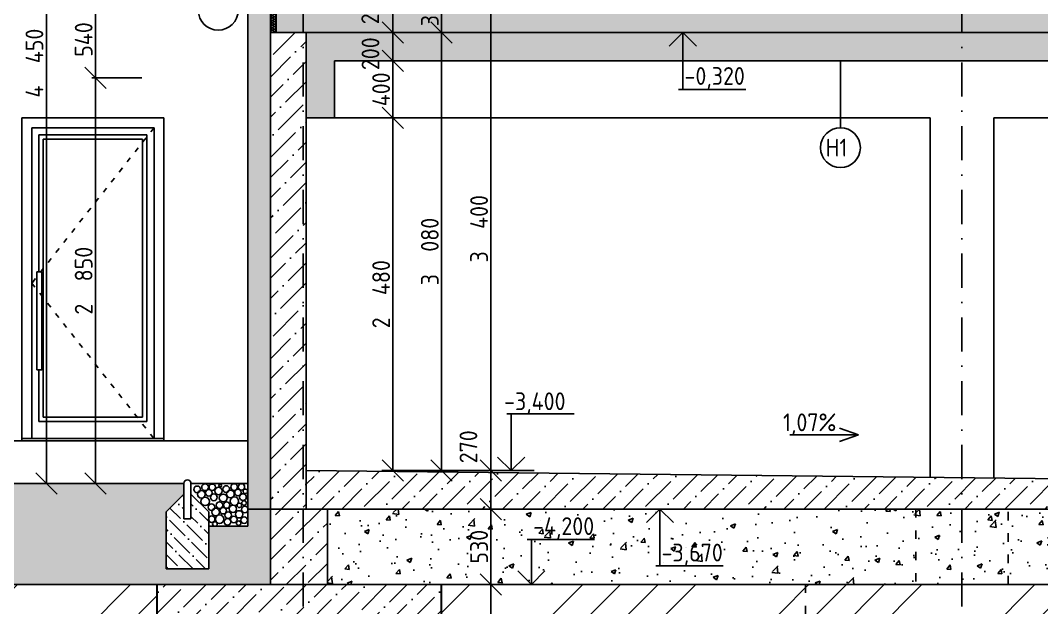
# Model space of a CAD drawing. Extents: x 3792242 to 5145247, y -1546315 to -1031918.
# Drawn here: x 3933979 to 3941164, y -1540006 to -1535880 of the extents above; entities that cross this region are included whole.
import ezdxf

# ---------------------------------------------------------------- set-up
doc = ezdxf.new("R2010")
doc.units = 0
doc.header["$MEASUREMENT"] = 0
doc.linetypes.add('ACAD_ISO03W100', pattern=[30, 12, -18])
doc.linetypes.add('BODKOCIARKOVANA_3', pattern=[5.6, 3, -1.3, 0, -1.3])
doc.layers.get('0').update_dxf_attribs({"linetype": 'CONTINUOUS'})
doc.layers.get('Defpoints').update_dxf_attribs({"color": 61, "linetype": 'CONTINUOUS'})
for name, color, linetype in [('KÓTY', 4, 'CONTINUOUS'), ('MÚRY', 1, 'CONTINUOUS'), ('OKNÁ', 143, 'CONTINUOUS'), ('osi', 253, 'CONTINUOUS'), ('POZEMOK', 7, 'CONTINUOUS'), ('TENKÁ', 7, 'CONTINUOUS'), ('ŠRAFY', 82, 'CONTINUOUS'), ('šrafy-múry', 8, 'CONTINUOUS')]:
    doc.layers.add(name, color=color, linetype=linetype)
doc.styles.add('STYLE1', font='isocp.shx')
doc.dimstyles.new('STANDARD-50', dxfattribs={"dimtxt": 125, "dimasz": 150, "dimexe": 10, "dimexo": 200, "dimgap": 20, "dimtad": 1, "dimdsep": 46, "dimlunit": 6, "dimtxsty": 'STYLE1', "dimblk1": 'OBLIQUE', "dimblk2": 'OBLIQUE', "dimsah": 1, "dimcen": 2.5, "dimse1": 1, "dimse2": 1, "dimadec": 0, "dimazin": 0, "dimtfac": 1, "dimtmove": 1, "dimatfit": 3, "dimldrblk": 'OBLIQUE', "dimfxl": 1, "dimtolj": 1, "dimtzin": 0, "dimarcsym": 0})
pattern_1 = [(45, (46374, -26883.5), (53.0330086, 194.4543648), [250, -50, 0, -50])]
pattern_2 = [(50, (-12185392.95, 625210.72), (358.6300913, -31.3760675), [37.5, -412.5]), (355, (-12185392.95, 625210.72), (-69.375667, 376.096067), [30, -330]), (100.4514445, (-12185363.06, 625208.1), (289.254423, 344.7199955), [31.870096, -350.571056]), (46.1842, (-12185392.95, 625310.72), (533.620665, -82.75964), [56.25, -618.75]), (96.6356355, (-12185348.5, 625303.83), (467.330973, 487.0593), [47.805171, -525.85688]), (351.184164, (-12185392.95, 625310.7), (467.330973, 487.0593), [45, -495]), (21, (-12185342.95, 625285.72), (298.453526, -201.3094453), [37.5, -412.5]), (326, (-12185342.95, 625285.72), (121.657666, 362.5750225), [30, -330]), (71.4514447, (-12185318.08, 625268.95), (420.111188, 161.2655764), [31.870095, -350.571056]), (37.5, (-12185392.95, 625210.72), (6.0799277, 166.4469269), [0, -326, 0, -335, 0, -331.25]), (7.5, (-12185392.95, 625210.72), (131.5347687, 197.205856), [0, -191, 0, -318.5, 0, -126.25]), (327.5, (-12185504.45, 625210.72), (266.9112181, -11.2774359), [0, -125, 0, -390, 0, -517.5]), (317.5, (-12185554.45, 625210.72), (291.5930847, 50.052491), [0, -162.5, 0, -259, 0, -367.5])]

# ---------------------------------------------------------------- blocks, each defined once
blk = doc.blocks.new('_OBLIQUE')
at = {"color": 0, "linetype": 'ByBlock'}
blk.add_line((-0.5, -0.5), (0.5, 0.5), dxfattribs=at)
blk = doc.blocks.new('*D32103')
at = {"layer": 'Defpoints', "color": 0}
for p in [(3936119, -1535743.8), (3936599.5, -1535743.8), (3936119, -1535963.8)]:
    blk.add_point(p, dxfattribs=at)
at = {"layer": 'KÓTY', "color": 0, "lineweight": -2, "ltscale": 0.25}
blk.add_line((3936599.5, -1535963.8), (3936599.5, -1535743.8), dxfattribs=at)
at = {"layer": 'KÓTY', "color": 0, "linetype": 'ByBlock', "lineweight": -2, "xscale": 150, "yscale": 150, "zscale": 150}
for p, rotation in [((3936599.5, -1535743.8), 90), ((3936599.5, -1535963.8), 270)]:
    blk.add_blockref('_OBLIQUE', p, dxfattribs=dict(at, rotation=rotation))
at = {"layer": 'KÓTY', "color": 0, "insert": (3936440, -1535791.5), "char_height": 125, "attachment_point": 5, "rotation": 90, "style": 'STYLE1'}
blk.add_mtext('\\A1;220', dxfattribs=at)
blk = doc.blocks.new('*D32128')
at = {"layer": 'Defpoints', "color": 0}
for p in [(3936942, -1535643.8), (3936942, -1535963.8), (3936942, -1535963.8)]:
    blk.add_point(p, dxfattribs=at)
at = {"layer": 'KÓTY', "color": 0, "lineweight": -2, "ltscale": 0.25}
blk.add_line((3936942, -1535643.8), (3936942, -1535963.8), dxfattribs=at)
at = {"layer": 'KÓTY', "color": 0, "linetype": 'ByBlock', "lineweight": -2, "xscale": 150, "yscale": 150, "zscale": 150}
for p, rotation in [((3936942, -1535643.8), 90), ((3936942, -1535963.8), 270)]:
    blk.add_blockref('_OBLIQUE', p, dxfattribs=dict(at, rotation=rotation))
at = {"layer": 'KÓTY', "color": 0, "insert": (3936859.5, -1535803.8), "char_height": 125, "attachment_point": 5, "rotation": 90, "style": 'STYLE1'}
blk.add_mtext('\\A1;320', dxfattribs=at)
blk = doc.blocks.new('*D32129')
at = {"layer": 'Defpoints', "color": 0}
for p in [(3935989, -1535963.8), (3935989, -1539043.8), (3936942, -1539043.8)]:
    blk.add_point(p, dxfattribs=at)
at = {"layer": 'KÓTY', "color": 0, "lineweight": -2, "ltscale": 0.25}
blk.add_line((3936942, -1535963.8), (3936942, -1539043.8), dxfattribs=at)
at = {"layer": 'KÓTY', "color": 0, "linetype": 'ByBlock', "lineweight": -2, "xscale": 150, "yscale": 150, "zscale": 150}
for p, rotation in [((3936942, -1535963.8), 90), ((3936942, -1539043.8), 270)]:
    blk.add_blockref('_OBLIQUE', p, dxfattribs=dict(at, rotation=rotation))
at = {"layer": 'KÓTY', "color": 0, "insert": (3936859.5, -1537503.8), "char_height": 125, "attachment_point": 5, "rotation": 90, "style": 'STYLE1'}
blk.add_mtext('\\A1;3ﾠ080', dxfattribs=at)
blk = doc.blocks.new('*D32130')
at = {"layer": 'Defpoints', "color": 0}
for p in [(3936189, -1535963.8), (3936599.5, -1535963.8), (3936189, -1536163.8)]:
    blk.add_point(p, dxfattribs=at)
at = {"layer": 'KÓTY', "color": 0, "lineweight": -2, "ltscale": 0.25}
blk.add_line((3936599.5, -1536163.8), (3936599.5, -1535963.8), dxfattribs=at)
at = {"layer": 'KÓTY', "color": 0, "linetype": 'ByBlock', "lineweight": -2, "xscale": 150, "yscale": 150, "zscale": 150}
for p, rotation in [((3936599.5, -1535963.8), 90), ((3936599.5, -1536163.8), 270)]:
    blk.add_blockref('_OBLIQUE', p, dxfattribs=dict(at, rotation=rotation))
at = {"layer": 'KÓTY', "color": 0, "insert": (3936442, -1536113.5), "char_height": 125, "attachment_point": 5, "rotation": 90, "style": 'STYLE1'}
blk.add_mtext('\\A1;200', dxfattribs=at)
blk = doc.blocks.new('*D32131')
at = {"layer": 'Defpoints', "color": 0}
for p in [(3936189, -1536163.8), (3936189, -1536563.8), (3936599.5, -1536563.8)]:
    blk.add_point(p, dxfattribs=at)
at = {"layer": 'KÓTY', "color": 0, "lineweight": -2, "ltscale": 0.25}
blk.add_line((3936599.5, -1536163.8), (3936599.5, -1536563.8), dxfattribs=at)
at = {"layer": 'KÓTY', "color": 0, "linetype": 'ByBlock', "lineweight": -2, "xscale": 150, "yscale": 150, "zscale": 150}
for p, rotation in [((3936599.5, -1536163.8), 90), ((3936599.5, -1536563.8), 270)]:
    blk.add_blockref('_OBLIQUE', p, dxfattribs=dict(at, rotation=rotation))
at = {"layer": 'KÓTY', "color": 0, "insert": (3936517, -1536363.8), "char_height": 125, "attachment_point": 5, "rotation": 90, "style": 'STYLE1'}
blk.add_mtext('\\A1;400', dxfattribs=at)
blk = doc.blocks.new('*D32132')
at = {"layer": 'Defpoints', "color": 0}
for p in [(3935989, -1536563.8), (3935989, -1539043.8), (3936599.5, -1539043.8)]:
    blk.add_point(p, dxfattribs=at)
at = {"layer": 'KÓTY', "color": 0, "lineweight": -2, "ltscale": 0.25}
blk.add_line((3936599.5, -1536563.8), (3936599.5, -1539043.8), dxfattribs=at)
at = {"layer": 'KÓTY', "color": 0, "linetype": 'ByBlock', "lineweight": -2, "xscale": 150, "yscale": 150, "zscale": 150}
for p, rotation in [((3936599.5, -1536563.8), 90), ((3936599.5, -1539043.8), 270)]:
    blk.add_blockref('_OBLIQUE', p, dxfattribs=dict(at, rotation=rotation))
at = {"layer": 'KÓTY', "color": 0, "insert": (3936517, -1537803.8), "char_height": 125, "attachment_point": 5, "rotation": 90, "style": 'STYLE1'}
blk.add_mtext('\\A1;2ﾠ480', dxfattribs=at)
blk = doc.blocks.new('*D32133')
at = {"layer": 'Defpoints', "color": 0}
for p in [(3936119, -1535643.8), (3935989, -1539043.8), (3937288.5, -1539043.8)]:
    blk.add_point(p, dxfattribs=at)
at = {"layer": 'KÓTY', "color": 0, "lineweight": -2, "ltscale": 0.25}
blk.add_line((3937288.5, -1535643.8), (3937288.5, -1539043.8), dxfattribs=at)
at = {"layer": 'KÓTY', "color": 0, "linetype": 'ByBlock', "lineweight": -2, "xscale": 150, "yscale": 150, "zscale": 150}
for p, rotation in [((3937288.5, -1535643.8), 90), ((3937288.5, -1539043.8), 270)]:
    blk.add_blockref('_OBLIQUE', p, dxfattribs=dict(at, rotation=rotation))
at = {"layer": 'KÓTY', "color": 0, "insert": (3937206, -1537343.8), "char_height": 125, "attachment_point": 5, "rotation": 90, "style": 'STYLE1'}
blk.add_mtext('\\A1;3ﾠ400', dxfattribs=at)
blk = doc.blocks.new('*D37381')
at = {"layer": 'Defpoints', "color": 0}
for p in [(3936942, -1539843.8), (3936942, -1540643.8), (3937288.5, -1540643.8)]:
    blk.add_point(p, dxfattribs=at)
at = {"layer": 'KÓTY', "color": 0, "lineweight": -2, "ltscale": 0.25}
blk.add_line((3937288.5, -1539843.8), (3937288.5, -1540643.8), dxfattribs=at)
at = {"layer": 'KÓTY', "color": 0, "linetype": 'ByBlock', "lineweight": -2, "xscale": 150, "yscale": 150, "zscale": 150}
for p, rotation in [((3937288.5, -1539843.8), 90), ((3937288.5, -1540643.8), 270)]:
    blk.add_blockref('_OBLIQUE', p, dxfattribs=dict(at, rotation=rotation))
at = {"layer": 'KÓTY', "color": 0, "insert": (3937206, -1540243.8), "char_height": 125, "attachment_point": 5, "rotation": 90, "style": 'STYLE1'}
blk.add_mtext('\\A1;800', dxfattribs=at)
blk = doc.blocks.new('*D37382')
at = {"layer": 'Defpoints', "color": 0}
for p in [(3936242, -1539313.8), (3936242, -1539843.8), (3937288.5, -1539843.8)]:
    blk.add_point(p, dxfattribs=at)
at = {"layer": 'KÓTY', "color": 0, "lineweight": -2, "ltscale": 0.25}
blk.add_line((3937288.5, -1539313.8), (3937288.5, -1539843.8), dxfattribs=at)
at = {"layer": 'KÓTY', "color": 0, "linetype": 'ByBlock', "lineweight": -2, "xscale": 150, "yscale": 150, "zscale": 150}
for p, rotation in [((3937288.5, -1539313.8), 90), ((3937288.5, -1539843.8), 270)]:
    blk.add_blockref('_OBLIQUE', p, dxfattribs=dict(at, rotation=rotation))
at = {"layer": 'KÓTY', "color": 0, "insert": (3937206, -1539578.8), "char_height": 125, "attachment_point": 5, "rotation": 90, "style": 'STYLE1'}
blk.add_mtext('\\A1;530', dxfattribs=at)
blk = doc.blocks.new('*D37383')
at = {"layer": 'Defpoints', "color": 0}
for p in [(3936092, -1539043.8), (3936092, -1539313.8), (3937288.5, -1539313.8)]:
    blk.add_point(p, dxfattribs=at)
at = {"layer": 'KÓTY', "color": 0, "lineweight": -2, "ltscale": 0.25}
blk.add_line((3937288.5, -1539043.8), (3937288.5, -1539313.8), dxfattribs=at)
at = {"layer": 'KÓTY', "color": 0, "linetype": 'ByBlock', "lineweight": -2, "xscale": 150, "yscale": 150, "zscale": 150}
for p, rotation in [((3937288.5, -1539043.8), 90), ((3937288.5, -1539313.8), 270)]:
    blk.add_blockref('_OBLIQUE', p, dxfattribs=dict(at, rotation=rotation))
at = {"layer": 'KÓTY', "color": 0, "insert": (3937131, -1538876.5), "char_height": 125, "attachment_point": 5, "rotation": 90, "style": 'STYLE1'}
blk.add_mtext('\\A1;270', dxfattribs=at)
blk = doc.blocks.new('*D39615')
at = {"layer": 'Defpoints', "color": 0}
for p in [(3941096.5, -1536563.8), (3942114, -1536563.8), (3941096.5, -1539113.8)]:
    blk.add_point(p, dxfattribs=at)
at = {"layer": 'KÓTY', "color": 0, "lineweight": -2, "ltscale": 0.25}
blk.add_line((3942114, -1539113.8), (3942114, -1536563.8), dxfattribs=at)
at = {"layer": 'KÓTY', "color": 0, "linetype": 'ByBlock', "lineweight": -2, "xscale": 150, "yscale": 150, "zscale": 150}
for p, rotation in [((3942114, -1536563.8), 90), ((3942114, -1539113.8), 270)]:
    blk.add_blockref('_OBLIQUE', p, dxfattribs=dict(at, rotation=rotation))
at = {"layer": 'KÓTY', "color": 0, "insert": (3942031.5, -1537838.8), "char_height": 125, "attachment_point": 5, "rotation": 90, "style": 'STYLE1'}
blk.add_mtext('\\A1;2ﾠ550', dxfattribs=at)
blk = doc.blocks.new('*D49664')
at = {"layer": 'Defpoints', "color": 0}
for p in [(3936728.5, -1534683.8), (3934163.5, -1539133.8), (3936728.5, -1539133.8)]:
    blk.add_point(p, dxfattribs=at)
at = {"layer": 'KÓTY', "color": 0, "lineweight": -2, "ltscale": 0.25}
blk.add_line((3934163.5, -1534683.8), (3934163.5, -1539133.8), dxfattribs=at)
at = {"layer": 'KÓTY', "color": 0, "linetype": 'ByBlock', "lineweight": -2, "xscale": 150, "yscale": 150, "zscale": 150}
for p, rotation in [((3934163.5, -1534683.8), 90), ((3934163.5, -1539133.8), 270)]:
    blk.add_blockref('_OBLIQUE', p, dxfattribs=dict(at, rotation=rotation))
at = {"layer": 'KÓTY', "color": 0, "insert": (3934077.5, -1536179.5), "char_height": 125, "attachment_point": 5, "rotation": 90, "style": 'STYLE1'}
blk.add_mtext('\\A1;4ﾠ450', dxfattribs=at)
blk = doc.blocks.new('*D49686')
at = {"layer": 'Defpoints', "color": 0}
for p in [(3936928.5, -1535743.8), (3934506.5, -1536283.8), (3936928.5, -1536283.8)]:
    blk.add_point(p, dxfattribs=at)
at = {"layer": 'KÓTY', "color": 0, "lineweight": -2, "ltscale": 0.25}
blk.add_line((3934506.5, -1535743.8), (3934506.5, -1536283.8), dxfattribs=at)
at = {"layer": 'KÓTY', "color": 0, "linetype": 'ByBlock', "lineweight": -2, "xscale": 150, "yscale": 150, "zscale": 150}
for p, rotation in [((3934506.5, -1535743.8), 90), ((3934506.5, -1536283.8), 270)]:
    blk.add_blockref('_OBLIQUE', p, dxfattribs=dict(at, rotation=rotation))
at = {"layer": 'KÓTY', "color": 0, "insert": (3934424, -1536013.8), "char_height": 125, "attachment_point": 5, "rotation": 90, "style": 'STYLE1'}
blk.add_mtext('\\A1;540', dxfattribs=at)
blk = doc.blocks.new('*D49687')
at = {"layer": 'Defpoints', "color": 0}
for p in [(3936928.5, -1536283.8), (3934506.5, -1539133.8), (3936728.5, -1539133.8)]:
    blk.add_point(p, dxfattribs=at)
at = {"layer": 'KÓTY', "color": 0, "lineweight": -2, "ltscale": 0.25}
blk.add_line((3934506.5, -1536283.8), (3934506.5, -1539133.8), dxfattribs=at)
at = {"layer": 'KÓTY', "color": 0, "linetype": 'ByBlock', "lineweight": -2, "xscale": 150, "yscale": 150, "zscale": 150}
for p, rotation in [((3934506.5, -1536283.8), 90), ((3934506.5, -1539133.8), 270)]:
    blk.add_blockref('_OBLIQUE', p, dxfattribs=dict(at, rotation=rotation))
at = {"layer": 'KÓTY', "color": 0, "insert": (3934424, -1537708.8), "char_height": 125, "attachment_point": 5, "rotation": 90, "style": 'STYLE1'}
blk.add_mtext('\\A1;2ﾠ850', dxfattribs=at)

msp = doc.modelspace()

# ---------------------------------------------------------------- hatches: boundary and pattern name
at = {"layer": 'ŠRAFY'}
h = msp.add_hatch(dxfattribs=at)
h.set_pattern_fill('HEX', color=256, scale=250)
h.set_pattern_definition([(0, (-507513.5, 0), (0, 54.12658774), [31.25, -62.5]), (120, (-507513.5, 0), (-46.875, -27.06329387), [31.25, -62.5]), (60, (-507482.25, 0), (-46.875, 27.06329387), [31.25, -62.5])])
h.paths.add_polyline_path([(3935579, -1539308.589, -0.05820634), (3935580.36, -1539313.77), (3935739, -1539313.77), (3935739, -1535963.77), (3935739, -1535743.77), (3935739, -1534713.77), (3935579, -1534713.77), (3935579, -1535173.481), (3935579, -1538833.77), (3935579, -1539133.77), (3935579, -1539189)])
h = msp.add_hatch(dxfattribs=at)
h.set_pattern_fill('HONEY', color=256, scale=80)
h.set_pattern_definition([(0, (-507390, -32883.5), (15, 8.660254038), [10, -20]), (120, (-507390, -32883.5), (-15, 8.660254038), [10, -20]), (60, (-507390, -32883.5), (4e-15, 17.320508076), [-20, 10])])
h.paths.add_polyline_path([(3935779, -1535743.77), (3935739, -1535743.77), (3935739, -1535963.77), (3935779, -1535963.77)])
h = msp.add_hatch(dxfattribs=at)
h.set_pattern_fill('HEX', color=256, scale=250)
h.set_pattern_definition([(0, (-554060, -25423), (0, 54.12658774), [31.25, -62.5]), (120, (-554060, -25423), (-46.875, -27.06329387), [31.25, -62.5]), (60, (-554028.75, -25423), (-46.875, 27.06329387), [31.25, -62.5])])
h.paths.add_polyline_path([(3935989, -1535963.77), (3935989, -1536563.77), (3936189, -1536563.77), (3936189, -1536163.77), (3948969, -1536163.77), (3948969, -1536463.77), (3949169, -1536463.77), (3949169, -1535963.77)])
at = {"layer": 'ŠRAFY', "ltscale": 0.25}
h = msp.add_hatch(dxfattribs=at)
h.set_pattern_fill('ANSI34', color=256, scale=1500)
h.paths.add_polyline_path([(3904249, -1539843.77), (3903449, -1540643.77), (3903449, -1541443.77), (3901649, -1541443.77), (3901649, -1540643.77), (3900871.5, -1540643.77), (3900350.5, -1540643.77), (3900158, -1540643.77), (3899084, -1540643.77), (3899084, -1541443.77), (3896684, -1541443.77), (3896684, -1540643.77), (3895134, -1540643.77), (3895134, -1541443.77), (3892734, -1541443.77), (3892734, -1540643.77), (3891066.5, -1540643.77), (3890904.5, -1540643.77), (3890353, -1540643.77), (3890169, -1540643.77), (3890169, -1541443.77), (3888369, -1541443.77), (3888369, -1540643.77), (3887456.787, -1539063.77), (3886646.963, -1539063.77), (3886646.963, -1542040.5), (3952029, -1542040.5), (3952029, -1537858.77), (3951917.043, -1537858.77), (3951365.04, -1537858.77), (3950219, -1539843.77), (3950219, -1540643.77), (3948219, -1540643.77), (3948219, -1539843.77), (3947319.5, -1539843.77), (3946798.5, -1539843.77), (3946606, -1539843.77), (3945854, -1539843.77), (3945854, -1540643.77), (3943254, -1540643.77), (3943254, -1539843.77), (3941704, -1539843.77), (3941704, -1540643.77), (3939504, -1540643.77), (3939504, -1539843.77), (3937736.5, -1539843.77), (3937574.5, -1539843.77), (3937023, -1539843.77), (3936939, -1539843.77), (3936939, -1540643.77), (3934939, -1540643.77), (3934939, -1539843.77)])
h.paths.add_polyline_path([(3937081, -1540387.57), (3937081, -1540099.971), (3937331, -1540099.971), (3937331, -1540387.57)], flags=24)
h.paths.add_polyline_path([(3937512.889, -1540068.7), (3938019.238, -1540068.7), (3938019.238, -1540268.749), (3937512.889, -1540268.749)], flags=24)
h.paths.add_polyline_path([(3946846.5, -1540387.57), (3946846.5, -1540099.971), (3947096.5, -1540099.971), (3947096.5, -1540387.57)], flags=24)
h.paths.add_polyline_path([(3946349.889, -1540068.7), (3946856.238, -1540068.7), (3946856.238, -1540268.749), (3946349.889, -1540268.749)], flags=24)
h.paths.add_polyline_path([(3890411, -1541187.57), (3890411, -1540899.971), (3890661, -1540899.971), (3890661, -1541187.57)], flags=24)
h.paths.add_polyline_path([(3900398.5, -1541187.57), (3900398.5, -1540899.971), (3900648.5, -1540899.971), (3900648.5, -1541187.57)], flags=24)
h.paths.add_polyline_path([(3899901.889, -1540868.7), (3900408.238, -1540868.7), (3900408.238, -1541068.749), (3899901.889, -1541068.749)], flags=24)
h.paths.add_polyline_path([(3890862.389, -1540868.7), (3891368.738, -1540868.7), (3891368.738, -1541068.749), (3890862.389, -1541068.749)], flags=24)
h.paths.add_polyline_path([(3900802.343, -1539532.394), (3901308.691, -1539532.394), (3901308.691, -1539732.444), (3900802.343, -1539732.444)], flags=24)
h.paths.add_polyline_path([(3900435.866, -1540047.663), (3900435.866, -1539760.065), (3900610.964, -1539760.065), (3900610.964, -1540047.663)], flags=24)
h.paths.add_polyline_path([(3900435.824, -1540134.976), (3900435.824, -1540022.592), (3900610.602, -1540022.592), (3900610.602, -1540134.976)], flags=24)
h.paths.add_polyline_path([(3900435.915, -1540197.476), (3900435.915, -1540109.976), (3900610.915, -1540109.976), (3900610.915, -1540197.476)], flags=24)
h.paths.add_polyline_path([(3899901.89, -1540068.7), (3900408.238, -1540068.7), (3900408.238, -1540268.749), (3899901.89, -1540268.749)], flags=24)
h.paths.add_polyline_path([(3894867, -1539571.299), (3894867, -1539308.701), (3895117, -1539308.701), (3895117, -1539571.299)], flags=24)
h.paths.add_polyline_path([(3890448.366, -1540047.663), (3890448.366, -1539760.065), (3890623.464, -1539760.065), (3890623.464, -1540047.663)], flags=24)
h.paths.add_polyline_path([(3890448.324, -1540134.976), (3890448.324, -1540022.592), (3890623.102, -1540022.592), (3890623.102, -1540134.976)], flags=24)
h.paths.add_polyline_path([(3890448.415, -1540197.476), (3890448.415, -1540109.976), (3890623.415, -1540109.976), (3890623.415, -1540197.476)], flags=24)
h.paths.add_polyline_path([(3891827.225, -1539532.394), (3892333.573, -1539532.394), (3892333.573, -1539732.444), (3891827.225, -1539732.444)], flags=24)
h.paths.add_polyline_path([(3890842.889, -1540068.7), (3891349.238, -1540068.7), (3891349.238, -1540268.749), (3890842.889, -1540268.749)], flags=24)
h = msp.add_hatch(dxfattribs=at)
h.set_pattern_fill('AR-CONC', color=256, scale=50)
h.set_pattern_definition(pattern_2)
h.paths.add_polyline_path([(3935580.587, -1539317), (3935579, -1539325.411), (3935579, -1539433.77), (3935351.98, -1539433.77), (3935343.02, -1539433.77), (3935304, -1539433.77), (3935304, -1539733.77), (3935004, -1539733.77), (3935004, -1539333.77), (3935129, -1539208.77), (3935129, -1539133.77), (3929679, -1539133.77), (3924900.47, -1539133.77), (3924900.47, -1539208.77), (3925025.47, -1539333.77), (3925025.47, -1539733.77), (3924725.47, -1539733.77), (3924725.47, -1539533.77), (3923373.03, -1539533.77), (3923373.03, -1539733.77), (3923073.03, -1539733.77), (3923073.03, -1539333.77), (3923198.03, -1539208.77), (3923198.03, -1539133.77), (3918852.716, -1539133.77), (3918852.716, -1539208.77), (3918977.716, -1539333.77), (3918977.716, -1539733.77), (3918677.716, -1539733.77), (3918677.716, -1539533.77), (3917325.276, -1539533.77), (3917325.276, -1539733.77), (3917025.276, -1539733.77), (3917025.276, -1539333.77), (3917150.276, -1539208.77), (3917150.276, -1539133.77), (3914127, -1539133.77), (3906744, -1539133.77), (3903359, -1539133.77), (3903359, -1539208.77), (3903484, -1539333.77), (3903484, -1539733.77), (3903184, -1539733.77), (3903184, -1539433.77), (3903144.98, -1539433.77), (3903136.02, -1539433.77), (3902909, -1539433.77), (3902909, -1539325.411), (3902907.64, -1539313.77), (3902749, -1539313.77), (3902749, -1539513.77), (3902749, -1540643.77), (3903449, -1540643.77), (3904249, -1539843.77), (3934939, -1539843.77), (3935739, -1539843.77), (3935739, -1539313.77)])
h = msp.add_hatch(dxfattribs=at)
h.set_pattern_fill('ANSI36', color=256, scale=500, angle=90)
h.set_pattern_definition([(135, (-12007677.37, 589363.88), (-121.53397802, 33.14563037), [156.25, -31.25, 0, -31.25])])
h.paths.add_polyline_path([(3935304, -1539333.77), (3935179, -1539208.77), (3935179, -1539383.77), (3935129, -1539383.77), (3935129, -1539208.77), (3935004, -1539333.77), (3935004, -1539733.77), (3935304, -1539733.77)])
h = msp.add_hatch(dxfattribs=at)
h.set_pattern_fill('AR-CONC', color=256, scale=50)
h.set_pattern_definition(pattern_2)
h.paths.add_polyline_path([(3936939, -1539843.77), (3937023, -1539843.77), (3937574.5, -1539843.77), (3937736.5, -1539843.77), (3939504, -1539843.77), (3940279, -1539843.77), (3940279, -1539313.77), (3938478.5, -1539313.77), (3936139, -1539313.77), (3936139, -1539843.77)])
h.paths.add_polyline_path([(3937081, -1539722.57), (3937081, -1539434.971), (3937331, -1539434.971), (3937331, -1539722.57)], flags=24)
h.paths.add_polyline_path([(3937573.843, -1539346.395), (3938092.691, -1539346.395), (3938092.691, -1539546.444), (3937573.843, -1539546.444)], flags=24)
h.paths.add_polyline_path([(3938477.843, -1539532.394), (3938984.191, -1539532.394), (3938984.191, -1539732.444), (3938477.843, -1539732.444)], flags=24)
h = msp.add_hatch(dxfattribs=at)
h.set_pattern_fill('AR-CONC', color=256, scale=50)
h.set_pattern_definition(pattern_2)
h.paths.add_polyline_path([(3940279, -1539843.77), (3940929, -1539843.77), (3940929, -1539313.77), (3940279, -1539313.77)])
h = msp.add_hatch(dxfattribs=at)
h.set_pattern_fill('AR-CONC', color=256, scale=50)
h.set_pattern_definition(pattern_2)
h.paths.add_polyline_path([(3940929, -1539843.77), (3941704, -1539843.77), (3943254, -1539843.77), (3944229, -1539843.77), (3944229, -1539313.77), (3940929, -1539313.77)])
h.paths.add_polyline_path([(3941537, -1539571.299), (3941537, -1539308.701), (3941787, -1539308.701), (3941787, -1539571.299)], flags=9)
h = msp.add_hatch(dxfattribs=at)
h.set_pattern_fill('ANSI34', color=256, scale=1500)
h.paths.add_polyline_path([(3939504, -1539843.77), (3939504, -1540643.77), (3941704, -1540643.77), (3941704, -1539843.77), (3940929, -1539843.77), (3940279, -1539843.77)])
at = {"layer": 'šrafy-múry'}
h = msp.add_hatch(dxfattribs=at)
h.set_pattern_fill('ANSI36', color=253, scale=800, angle=360)
h.paths.add_polyline_path([(3949169, -1535963.77), (3949169, -1536363.77), (3949419, -1536363.77), (3949419, -1535963.77), (3950929, -1535963.77), (3950929, -1535793.77), (3949339, -1535793.77), (3949339, -1535743.77), (3935779, -1535743.77), (3935779, -1535963.77)])
h = msp.add_hatch(dxfattribs=at)
h.set_pattern_fill('ANSI36', color=253, scale=800, angle=360)
h.paths.add_polyline_path([(3935739, -1535963.77), (3935989, -1535963.77), (3935989, -1536063.77), (3935989, -1536563.77), (3935989, -1539113.77), (3935989, -1539313.77), (3935739, -1539313.77)])
h = msp.add_hatch(dxfattribs=at)
h.set_pattern_fill('ANSI36', color=253, scale=800, angle=360)
h.set_pattern_definition(pattern_1)
h.paths.add_polyline_path([(3949169, -1539313.77), (3949169, -1539043.77), (3942810.178, -1539112.092), (3942808.5, -1539113.77), (3942806.858, -1539112.128), (3942654, -1539113.77), (3942654, -1539163.77), (3942504, -1539163.77), (3942504, -1539113.77), (3935989, -1539043.77), (3935989, -1539313.77)])
h.paths.add_polyline_path([(3946846.5, -1539322.57), (3946846.5, -1539034.971), (3947096.5, -1539034.971), (3947096.5, -1539322.57)], flags=9)
h = msp.add_hatch(dxfattribs=at)
h.set_pattern_fill('ANSI36', color=253, scale=800, angle=360)
h.paths.add_polyline_path([(3935739, -1539313.77), (3935739, -1539843.77), (3936139, -1539843.77), (3936139, -1539313.77), (3935989, -1539313.77)])
h = msp.add_hatch(dxfattribs=at)
h.set_pattern_fill('ANSI36', color=253, scale=800, angle=360)
h.set_pattern_definition(pattern_1)
h.paths.add_polyline_path([(3934939, -1539843.77), (3934939, -1540643.77), (3936939, -1540643.77), (3936939, -1539843.77), (3936139, -1539843.77), (3935739, -1539843.77)])

# ---------------------------------------------------------------- linework, layer by layer
at = {"color": 253}
for p, q in [((3934939, -1539843.77), (3904249, -1539843.77)), ((3936939, -1539843.77), (3948219, -1539843.77))]:
    msp.add_line(p, q, dxfattribs=at)
at = {"layer": 'KÓTY', "ltscale": 0.25}
msp.add_line((3934832.5, -1536283.77), (3934482.5, -1536283.77), dxfattribs=at)
at = {"layer": 'KÓTY'}
for p, q in [((3936880, -1539043.77), (3936522, -1539043.77)), ((3936880, -1539043.77), (3937593.5, -1539043.77)), ((3937023, -1539843.77), (3937736.5, -1539843.77))]:
    msp.add_line(p, q, dxfattribs=at)
at = {"layer": 'MÚRY'}
for p, q in [((3935579, -1534713.77), (3935579, -1539133.77)), ((3936189, -1536163.77), (3948969, -1536163.77)), ((3936189, -1536163.77), (3936189, -1536563.77)), ((3935989, -1536563.77), (3935989, -1539043.77)), ((3936189, -1536563.77), (3935989, -1536563.77)), ((3942504, -1539113.77), (3935989, -1539043.77)), ((3935129, -1539133.77), (3924900.47, -1539133.77)), ((3935179, -1539133.77), (3935579, -1539133.77))]:
    msp.add_line(p, q, dxfattribs=at)
msp.add_arc((3935154, -1539133.77), 25, 0, 180, dxfattribs=at)
at = {"layer": 'OKNÁ', "ltscale": 0.25}
msp.add_line((3939749, -1536163.77), (3939749, -1536633.879), dxfattribs=at)
at = {"layer": 'OKNÁ', "linetype": 'ACAD_ISO03W100', "ltscale": 3}
for p, q in [((3934919, -1536633.77), (3934059, -1537726.27)), ((3934059, -1537726.27), (3934919, -1538818.77))]:
    msp.add_line(p, q, dxfattribs=at)
at = {"layer": 'OKNÁ'}
for p, q in [((3934839, -1536713.77), (3934139, -1536713.77)), ((3934139, -1536713.77), (3934139, -1538668.77)), ((3934839, -1536713.77), (3934839, -1538668.77)), ((3934139, -1538668.77), (3934839, -1538668.77))]:
    msp.add_line(p, q, dxfattribs=at)
at = {"layer": 'OKNÁ', "ltscale": 0.25}
for centre in [(3935370.5, -1535808.176), (3939749, -1536773.879)]:
    msp.add_circle(centre, 140, dxfattribs=at)
at = {"layer": 'osi', "linetype": 'BODKOCIARKOVANA_3', "ltscale": 80}
for p, q in [((3935969, -1542239.5), (3935969, -1519829.5)), ((3940604, -1542239.5), (3940604, -1519829.5))]:
    msp.add_line(p, q, dxfattribs=at)
at = {"layer": 'POZEMOK', "color": 8}
msp.add_lwpolyline([(3934130.29, -1537647.217), (3934094.475, -1537647.217), (3934094.475, -1538335.084), (3934130.29, -1538335.084)], close=True, dxfattribs=at)
at = {"layer": 'TENKÁ'}
for p, q in [((3935739, -1534713.77), (3935739, -1539843.77)), ((3935779, -1535743.77), (3935779, -1535963.77)), ((3949169, -1535963.77), (3935739, -1535963.77)), ((3935989, -1536563.77), (3935989, -1535963.77)), ((3933989, -1536563.77), (3933989, -1538833.77)), ((3934989, -1536563.77), (3933989, -1536563.77)), ((3934989, -1536563.77), (3934989, -1538833.77)), ((3940379, -1536563.77), (3935989, -1536563.77)), ((3940379, -1536563.77), (3940379, -1539090.758)), ((3940829, -1536563.77), (3940829, -1539095.575)), ((3944329, -1536563.77), (3940829, -1536563.77)), ((3934919, -1536633.77), (3934059, -1536633.77)), ((3934059, -1536633.77), (3934059, -1538818.77)), ((3934919, -1536633.77), (3934919, -1538818.77)), ((3934869, -1536683.77), (3934109, -1536683.77)), ((3934109, -1536683.77), (3934109, -1537647.217)), ((3934869, -1536683.77), (3934869, -1538698.77)), ((3934109, -1538335.084), (3934109, -1538698.77)), ((3934109, -1538698.77), (3934869, -1538698.77)), ((3939392.5, -1538792.5), (3939875, -1538792.5)), ((3939741, -1538745.5), (3939875, -1538792.5)), ((3939741, -1538839.5), (3939875, -1538792.5)), ((3929679, -1538833.77), (3935579, -1538833.77)), ((3934989, -1538818.77), (3933989, -1538818.77)), ((3935989, -1539043.77), (3935989, -1539313.77)), ((3935579, -1539133.77), (3935579, -1539433.77)), ((3935739, -1539313.77), (3935579, -1539313.77)), ((3949419, -1539313.77), (3935739, -1539313.77)), ((3936139, -1539313.77), (3936139, -1539843.77)), ((3935304, -1539433.77), (3935579, -1539433.77)), ((3936939, -1539843.77), (3934939, -1539843.77))]:
    msp.add_line(p, q, dxfattribs=at)
at = {"layer": 'TENKÁ', "linetype": 'ByBlock', "ltscale": 0.25}
for p, q in [((3938639.959, -1535963.77), (3938544.5, -1536059.23)), ((3938639.959, -1535963.77), (3938735.419, -1536059.23)), ((3938639.959, -1536363.77), (3938639.959, -1535963.77)), ((3939084.264, -1536363.77), (3938610.366, -1536363.77)), ((3937875.805, -1538643.77), (3937401.906, -1538643.77)), ((3937431.5, -1538643.77), (3937431.5, -1539043.77)), ((3937431.5, -1539043.77), (3937336.041, -1538948.311)), ((3937431.5, -1539043.77), (3937526.959, -1538948.311)), ((3938478.5, -1539313.77), (3938383.041, -1539409.23)), ((3938478.5, -1539313.77), (3938573.959, -1539409.23)), ((3938478.5, -1539713.77), (3938478.5, -1539313.77)), ((3938018.805, -1539527.77), (3937544.906, -1539527.77)), ((3937574.5, -1539527.77), (3937574.5, -1539843.771)), ((3938922.805, -1539713.77), (3938448.906, -1539713.77)), ((3937574.5, -1539843.771), (3937479.041, -1539748.311)), ((3937574.5, -1539843.771), (3937669.959, -1539748.311))]:
    msp.add_line(p, q, dxfattribs=at)
at = {"layer": 'TENKÁ', "ltscale": 0.25}
for p, q in [((3935129, -1539133.77), (3935129, -1539383.77)), ((3935179, -1539133.77), (3935179, -1539383.77)), ((3935004, -1539333.77), (3935129, -1539208.77)), ((3935304, -1539333.77), (3935179, -1539208.77)), ((3935004, -1539733.77), (3935004, -1539333.77)), ((3935179, -1539383.77), (3935129, -1539383.77)), ((3935304, -1539733.77), (3935304, -1539333.77)), ((3935004, -1539733.77), (3935304, -1539733.77))]:
    msp.add_line(p, q, dxfattribs=at)
at = {"layer": 'TENKÁ', "linetype": 'ACAD_ISO03W100', "ltscale": 5}
for p, q in [((3940279, -1539313.77), (3940279, -1539843.77)), ((3940929, -1539843.77), (3940929, -1539313.77)), ((3939504, -1539843.77), (3939504, -1540643.77))]:
    msp.add_line(p, q, dxfattribs=at)
at = {"layer": 'TENKÁ', "linetype": 'Continuous', "lineweight": 30}
for p, q in [((3934939, -1539843.77), (3934939, -1540643.77)), ((3936939, -1539843.77), (3936939, -1540643.77))]:
    msp.add_line(p, q, dxfattribs=at)
at = {"layer": 'ŠRAFY'}
for centre, radius in [((3935222, -1539175.5), 23.5), ((3935278, -1539161), 23.5), ((3935328.5, -1539160.5), 22.5), ((3935372.5, -1539187), 26), ((3935384.5, -1539149), 9.862), ((3935427.5, -1539173.5), 23.5), ((3935483.5, -1539159), 23.5), ((3935534, -1539158.5), 22.5), ((3935251.5, -1539210), 27), ((3935279, -1539260), 30), ((3935304, -1539200), 23), ((3935339.5, -1539231.5), 23.5), ((3935406, -1539236), 27.681), ((3935457, -1539208), 27), ((3935484.5, -1539258), 30), ((3935509.5, -1539198), 23), ((3935545, -1539229.5), 23.5), ((3935561.5, -1539189), 15.914), ((3935323.5, -1539301), 23.5), ((3935353, -1539335.5), 27), ((3935379.5, -1539286.5), 23.5), ((3935405.5, -1539325.5), 23), ((3935430, -1539286), 22.5), ((3935474, -1539312.5), 26), ((3935519, -1539288), 15.914), ((3935557.5, -1539317), 23.087), ((3935552.5, -1539271.5), 16.14), ((3935325, -1539385.5), 23), ((3935380.5, -1539385.5), 30), ((3935435.5, -1539404), 23), ((3935441, -1539357), 23.5), ((3935480.5, -1539387.5), 23), ((3935517.5, -1539351), 25.676), ((3935553, -1539391.5), 23), ((3935347.5, -1539418.5), 15.914), ((3935515, -1539413.5), 15.914)]:
    msp.add_circle(centre, radius, dxfattribs=at)

# ---------------------------------------------------------------- texts
at = {"layer": 'TENKÁ', "ltscale": 0.25, "style": 'STYLE1'}
for s, p in [('-0,320', (3938651.802, -1536332.444)), ('H1', (3939644.696, -1536836.057)), ('-3,400', (3937382.389, -1538618.749)), ('1,07%', (3939344.552, -1538766.789)), ('-4,200', (3937586.343, -1539496.444)), ('-3,670', (3938490.343, -1539682.444))]:
    msp.add_text(s, height=125, dxfattribs=at).set_placement(p)

# ---------------------------------------------------------------- dimensions: what is measured, and where the dimension line sits
at = {"layer": 'KÓTY', "ltscale": 0.25}
for base, p1, p2, picture, middle in [((3934163.5, -1539133.77), (3936728.5, -1534683.77), (3936728.5, -1539133.77), '*D49664', (3934160, -1536179.5)), ((3936599.5, -1535963.77), (3936189, -1536163.77), (3936189, -1535963.77), '*D32130', (3936524.5, -1536113.5)), ((3937288.5, -1539313.77), (3936092, -1539043.77), (3936092, -1539313.77), '*D37383', (3937213.5, -1538876.5))]:
    dim = msp.add_linear_dim(base=base, p1=p1, p2=p2, angle=90, dimstyle='STANDARD-50', override={"dimtxsty": 'STYLE1', "dimldrblk": 'OBLIQUE'}, dxfattribs=at)
    dim.commit()
    dim.dimension.update_dxf_attribs({"geometry": picture, "text_midpoint": middle, "dimtype": 160})
for base, p1, p2, picture, middle in [((3937288.5, -1539043.77), (3936119, -1535643.77), (3935989, -1539043.77), '*D32133', (3937205.957, -1537343.77)), ((3936942, -1535963.77), (3936942, -1535643.77), (3936942, -1535963.77), '*D32128', (3936859.5, -1535803.77)), ((3934506.5, -1536283.77), (3936928.5, -1535743.77), (3936928.5, -1536283.77), '*D49686', (3934424, -1536013.77)), ((3936942, -1539043.77), (3935989, -1535963.77), (3935989, -1539043.77), '*D32129', (3936859.457, -1537503.77)), ((3936599.5, -1536563.77), (3936189, -1536163.77), (3936189, -1536563.77), '*D32131', (3936517, -1536363.77)), ((3934506.5, -1539133.77), (3936928.5, -1536283.77), (3936728.5, -1539133.77), '*D49687', (3934423.957, -1537708.77)), ((3936599.5, -1539043.77), (3935989, -1536563.77), (3935989, -1539043.77), '*D32132', (3936516.957, -1537803.77)), ((3942114, -1536563.77), (3941096.5, -1539113.77), (3941096.5, -1536563.77), '*D39615', (3942031.457, -1537838.77)), ((3937288.5, -1539843.77), (3936242, -1539313.77), (3936242, -1539843.77), '*D37382', (3937206, -1539578.77)), ((3937288.5, -1540643.77), (3936942, -1539843.77), (3936942, -1540643.77), '*D37381', (3937206, -1540243.77))]:
    dim = msp.add_linear_dim(base=base, p1=p1, p2=p2, angle=90, dimstyle='STANDARD-50', override={"dimtxsty": 'STYLE1', "dimldrblk": 'OBLIQUE'}, dxfattribs=at)
    dim.commit()
    dim.dimension.update_dxf_attribs({"geometry": picture, "text_midpoint": middle})
dim = msp.add_linear_dim(base=(3936599.5, -1535743.77), p1=(3936119, -1535963.77), p2=(3936119, -1535743.77), angle=90, dimstyle='STANDARD-50', dxfattribs=at)
dim.commit()
dim.dimension.update_dxf_attribs({"geometry": '*D32103', "text_midpoint": (3936522.5, -1535791.5), "dimtype": 160})

doc.saveas('drawing.dxf')
